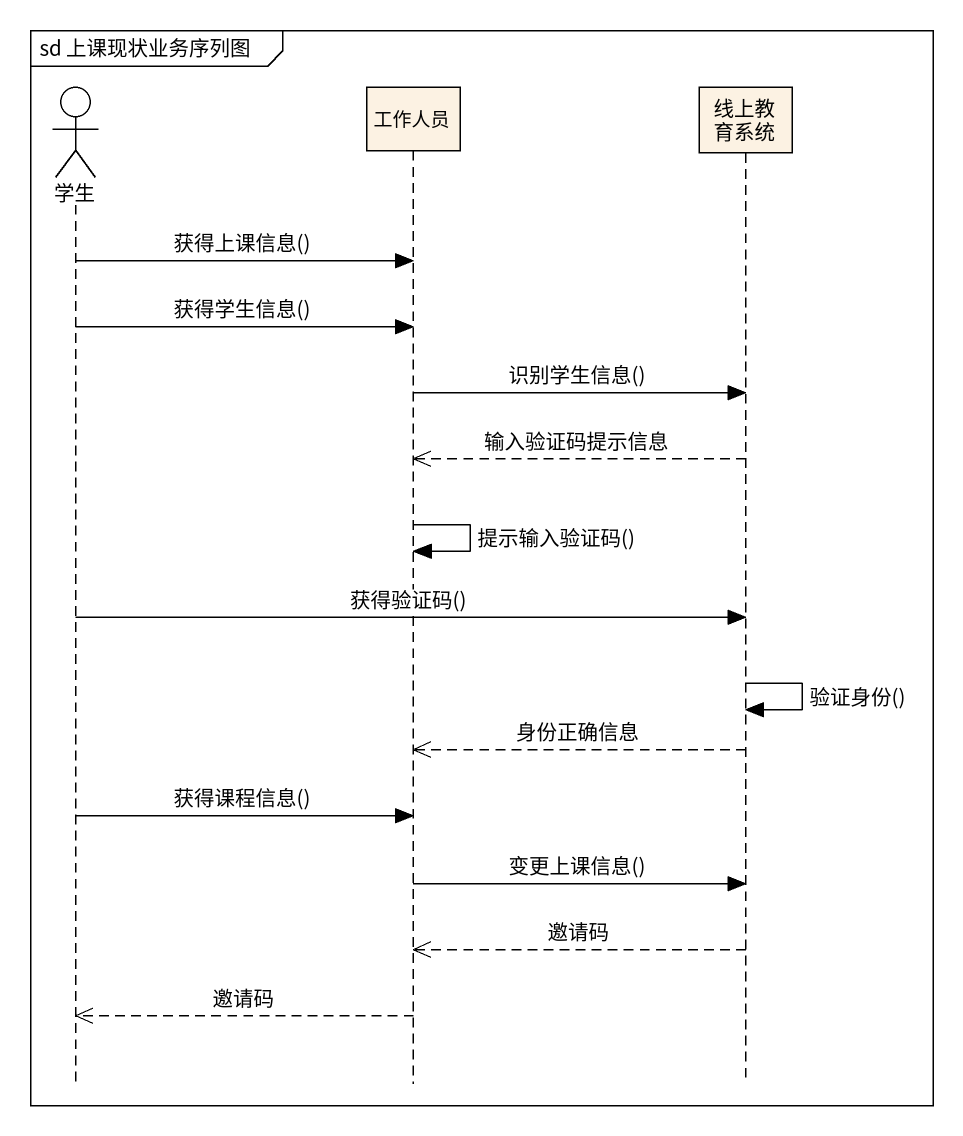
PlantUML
@startuml
mainframe sd 上课现状业务序列图
hide footbox
actor 学生
participant 工作人员
participant 线上教育系统

学生 -> 工作人员 : 获得上课信息()
学生 -> 工作人员 : 获得学生信息()
工作人员 -> 线上教育系统 : 识别学生信息()
线上教育系统 -->> 工作人员 : 输入验证码提示信息
工作人员 -> 工作人员 : 提示输入验证码()
学生 -> 线上教育系统 : 获得验证码()
线上教育系统 -> 线上教育系统 : 验证身份()
线上教育系统 -->> 工作人员 : 身份正确信息
学生 -> 工作人员 : 获得课程信息()
工作人员 -> 线上教育系统 : 变更上课信息()
线上教育系统 -->> 工作人员 : 邀请码
工作人员 -->> 学生 : 邀请码
@enduml
